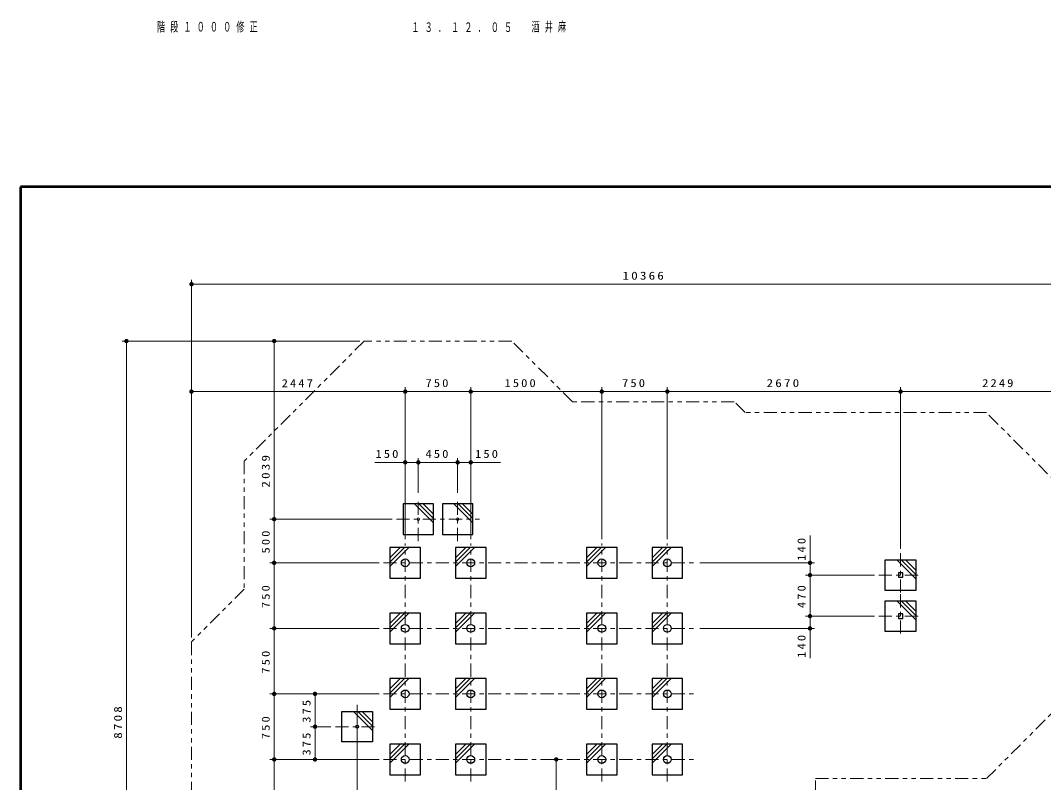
# Model space of a CAD drawing. Units: millimetres on the paper, scale 1:50. Extents: x -507 to 0, y -594 to 257.
# Drawn here: x -365 to -130.8, y -473.4 to -298.9 of the extents above; entities that cross this region are included whole.
import ezdxf

# ---------------------------------------------------------------- set-up
doc = ezdxf.new("R2010")
doc.units = ezdxf.units.MM
doc.linetypes.add('USER2', pattern=[6, 3, -1, 1, -1])
doc.linetypes.add('USER3', pattern=[8, 3, -1, 1, -1, 1, -1])
for name, color, linetype, lineweight in [('1_50', 7, 'Continuous', 25), ('NAKAMURA図枠', 7, 'Continuous', 13), ('図面情報', 7, 'Continuous', 13)]:
    doc.layers.add(name, color=color, linetype=linetype, lineweight=lineweight)
doc.styles.add('ＭＳ ゴシック', font='')
doc.styles.get('ＭＳ ゴシック').set_extended_font_data('MS Gothic')

# ---------------------------------------------------------------- blocks, each defined once
blk = doc.blocks.new('filled_dot')
at = {"color": 0, "linetype": 'Continuous', "lineweight": -2, "const_width": 1.25}
blk.add_lwpolyline([(-0.625, 0, 1), (0.625, 0, 1)], format="xyb", close=True, dxfattribs=at)

msp = doc.modelspace()

# ---------------------------------------------------------------- linework, layer by layer
at = {"layer": '1_50', "lineweight": 13}
for p, q in [((-325.856, -440.203), (-325.856, -358.311)), ((-325.856, -359.311), (-118.536, -359.311)), ((-287.304, -372.337), (-341.741, -372.337)), ((-340.741, -546.489), (-340.741, -372.337)), ((-287.304, -372.337), (-307.913, -372.337)), ((-306.913, -413.109), (-306.913, -372.337)), ((-325.856, -440.203), (-325.856, -382.897)), ((-325.856, -383.897), (-276.916, -383.897)), ((-276.916, -417.672), (-276.916, -382.897)), ((-276.916, -417.672), (-276.916, -382.897)), ((-276.916, -383.897), (-261.916, -383.897)), ((-261.916, -417.672), (-261.916, -382.897)), ((-261.916, -383.897), (-231.916, -383.897)), ((-231.916, -417.672), (-231.916, -382.897)), ((-231.916, -383.897), (-216.916, -383.897)), ((-216.916, -417.672), (-216.916, -382.897)), ((-216.916, -383.897), (-163.516, -383.897)), ((-163.516, -419.909), (-163.516, -382.897)), ((-163.516, -419.909), (-163.516, -382.897)), ((-163.516, -383.897), (-118.536, -383.897)), ((-283.844, -400.109), (-273.916, -400.109)), ((-276.916, -416.667), (-276.916, -399.109)), ((-273.916, -407.109), (-273.916, -399.109)), ((-273.916, -400.109), (-264.916, -400.109)), ((-264.916, -407.109), (-264.916, -399.109)), ((-264.916, -400.109), (-255.102, -400.109)), ((-261.916, -416.667), (-261.916, -399.109)), ((-274.76, -409.609), (-270.416, -413.953)), ((-273.77, -409.609), (-270.416, -412.963)), ((-272.78, -409.609), (-270.416, -411.973)), ((-265.76, -409.609), (-261.416, -413.953)), ((-264.77, -409.609), (-261.416, -412.963)), ((-263.78, -409.609), (-261.416, -411.973)), ((-279.916, -413.109), (-307.913, -413.109)), ((-279.916, -413.109), (-307.913, -413.109)), ((-306.913, -423.109), (-306.913, -413.109)), ((-184.249, -416.816), (-184.249, -425.909)), ((-280.416, -421.973), (-278.052, -419.609)), ((-280.416, -422.963), (-277.062, -419.609)), ((-280.416, -423.953), (-276.072, -419.609)), ((-265.416, -421.973), (-263.052, -419.609)), ((-265.416, -422.963), (-262.062, -419.609)), ((-265.416, -423.953), (-261.072, -419.609)), ((-235.416, -421.973), (-233.052, -419.609)), ((-235.416, -422.963), (-232.062, -419.609)), ((-235.416, -423.953), (-231.072, -419.609)), ((-220.416, -421.973), (-218.052, -419.609)), ((-220.416, -422.963), (-217.062, -419.609)), ((-220.416, -423.953), (-216.072, -419.609)), ((-282.916, -423.109), (-307.913, -423.109)), ((-306.913, -438.109), (-306.913, -423.109)), ((-209.436, -423.109), (-183.249, -423.109)), ((-160.016, -426.753), (-164.36, -422.409)), ((-160.016, -425.763), (-163.37, -422.409)), ((-160.016, -424.773), (-162.38, -422.409)), ((-169.516, -425.909), (-185.249, -425.909)), ((-169.516, -425.909), (-185.249, -425.909)), ((-184.249, -435.309), (-184.249, -425.909)), ((-160.016, -436.153), (-164.36, -431.809)), ((-160.016, -435.163), (-163.37, -431.809)), ((-160.016, -434.173), (-162.38, -431.809)), ((-280.416, -436.973), (-278.052, -434.609)), ((-280.416, -437.963), (-277.062, -434.609)), ((-280.416, -438.953), (-276.072, -434.609)), ((-265.416, -436.973), (-263.052, -434.609)), ((-265.416, -437.963), (-262.062, -434.609)), ((-265.416, -438.953), (-261.072, -434.609)), ((-235.416, -436.973), (-233.052, -434.609)), ((-235.416, -437.963), (-232.062, -434.609)), ((-235.416, -438.953), (-231.072, -434.609)), ((-220.416, -436.973), (-218.052, -434.609)), ((-220.416, -437.963), (-217.062, -434.609)), ((-220.416, -438.953), (-216.072, -434.609)), ((-169.516, -435.309), (-185.249, -435.309)), ((-169.516, -435.309), (-185.249, -435.309)), ((-184.249, -444.964), (-184.249, -435.309)), ((-282.916, -438.109), (-307.913, -438.109)), ((-306.913, -453.109), (-306.913, -438.109)), ((-209.436, -438.109), (-183.249, -438.109)), ((-280.416, -451.973), (-278.052, -449.609)), ((-280.416, -452.963), (-277.062, -449.609)), ((-280.416, -453.953), (-276.072, -449.609)), ((-265.416, -451.973), (-263.052, -449.609)), ((-265.416, -452.963), (-262.062, -449.609)), ((-265.416, -453.953), (-261.072, -449.609)), ((-235.416, -451.973), (-233.052, -449.609)), ((-235.416, -452.963), (-232.062, -449.609)), ((-235.416, -453.953), (-231.072, -449.609)), ((-220.416, -451.973), (-218.052, -449.609)), ((-220.416, -452.963), (-217.062, -449.609)), ((-220.416, -453.953), (-216.072, -449.609)), ((-282.916, -453.109), (-307.913, -453.109)), ((-306.913, -468.109), (-306.913, -453.109)), ((-282.996, -453.109), (-298.568, -453.109)), ((-297.568, -460.609), (-297.568, -453.109)), ((-287.916, -456.609), (-287.916, -487.821)), ((-284.416, -461.453), (-288.76, -457.109)), ((-284.416, -460.463), (-287.77, -457.109)), ((-284.416, -459.473), (-286.78, -457.109)), ((-293.916, -460.609), (-298.568, -460.609)), ((-297.568, -468.109), (-297.568, -460.609)), ((-280.416, -466.973), (-278.052, -464.609)), ((-280.416, -467.963), (-277.062, -464.609)), ((-280.416, -468.953), (-276.072, -464.609)), ((-265.416, -466.973), (-263.052, -464.609)), ((-265.416, -467.963), (-262.062, -464.609)), ((-265.416, -468.953), (-261.072, -464.609)), ((-235.416, -466.973), (-233.052, -464.609)), ((-235.416, -467.963), (-232.062, -464.609)), ((-235.416, -468.953), (-231.072, -464.609)), ((-220.416, -466.973), (-218.052, -464.609)), ((-220.416, -467.963), (-217.062, -464.609)), ((-220.416, -468.953), (-216.072, -464.609)), ((-282.916, -468.109), (-307.913, -468.109)), ((-306.913, -501.509), (-306.913, -468.109)), ((-282.996, -468.109), (-298.568, -468.109)), ((-242.341, -483.619), (-242.341, -468.109))]:
    msp.add_line(p, q, dxfattribs=at)
at = {"layer": '1_50'}
for p, q in [((-277.416, -409.609), (-277.416, -416.609)), ((-270.416, -409.609), (-277.416, -409.609)), ((-270.416, -416.609), (-270.416, -409.609)), ((-268.416, -409.609), (-268.416, -416.609)), ((-261.416, -409.609), (-268.416, -409.609)), ((-261.416, -416.609), (-261.416, -409.609)), ((-277.416, -416.609), (-270.416, -416.609)), ((-268.416, -416.609), (-261.416, -416.609)), ((-280.416, -419.609), (-280.416, -426.609)), ((-273.416, -419.609), (-280.416, -419.609)), ((-273.416, -426.609), (-273.416, -419.609)), ((-265.416, -419.609), (-265.416, -426.609)), ((-258.416, -419.609), (-265.416, -419.609)), ((-258.416, -426.609), (-258.416, -419.609)), ((-235.416, -419.609), (-235.416, -426.609)), ((-228.416, -419.609), (-235.416, -419.609)), ((-228.416, -426.609), (-228.416, -419.609)), ((-220.416, -419.609), (-220.416, -426.609)), ((-213.416, -419.609), (-220.416, -419.609)), ((-213.416, -426.609), (-213.416, -419.609)), ((-167.016, -429.409), (-167.016, -422.409)), ((-167.016, -422.409), (-160.016, -422.409)), ((-160.016, -422.409), (-160.016, -429.409)), ((-280.416, -426.609), (-273.416, -426.609)), ((-265.416, -426.609), (-258.416, -426.609)), ((-235.416, -426.609), (-228.416, -426.609)), ((-220.416, -426.609), (-213.416, -426.609)), ((-160.016, -429.409), (-167.016, -429.409)), ((-167.016, -438.809), (-167.016, -431.809)), ((-167.016, -431.809), (-160.016, -431.809)), ((-160.016, -431.809), (-160.016, -438.809)), ((-280.416, -434.609), (-280.416, -441.609)), ((-273.416, -434.609), (-280.416, -434.609)), ((-273.416, -441.609), (-273.416, -434.609)), ((-265.416, -434.609), (-265.416, -441.609)), ((-258.416, -434.609), (-265.416, -434.609)), ((-258.416, -441.609), (-258.416, -434.609)), ((-235.416, -434.609), (-235.416, -441.609)), ((-228.416, -434.609), (-235.416, -434.609)), ((-228.416, -441.609), (-228.416, -434.609)), ((-220.416, -434.609), (-220.416, -441.609)), ((-213.416, -434.609), (-220.416, -434.609)), ((-213.416, -441.609), (-213.416, -434.609)), ((-160.016, -438.809), (-167.016, -438.809)), ((-280.416, -441.609), (-273.416, -441.609)), ((-265.416, -441.609), (-258.416, -441.609)), ((-235.416, -441.609), (-228.416, -441.609)), ((-220.416, -441.609), (-213.416, -441.609)), ((-280.416, -449.609), (-280.416, -456.609)), ((-273.416, -449.609), (-280.416, -449.609)), ((-273.416, -456.609), (-273.416, -449.609)), ((-265.416, -449.609), (-265.416, -456.609)), ((-258.416, -449.609), (-265.416, -449.609)), ((-258.416, -456.609), (-258.416, -449.609)), ((-235.416, -449.609), (-235.416, -456.609)), ((-228.416, -449.609), (-235.416, -449.609)), ((-228.416, -456.609), (-228.416, -449.609)), ((-220.416, -449.609), (-220.416, -456.609)), ((-213.416, -449.609), (-220.416, -449.609)), ((-213.416, -456.609), (-213.416, -449.609)), ((-280.416, -456.609), (-273.416, -456.609)), ((-265.416, -456.609), (-258.416, -456.609)), ((-235.416, -456.609), (-228.416, -456.609)), ((-220.416, -456.609), (-213.416, -456.609)), ((-291.416, -464.109), (-291.416, -457.109)), ((-291.416, -457.109), (-284.416, -457.109)), ((-284.416, -457.109), (-284.416, -464.109)), ((-284.416, -464.109), (-291.416, -464.109)), ((-280.416, -464.609), (-280.416, -471.609)), ((-273.416, -464.609), (-280.416, -464.609)), ((-273.416, -471.609), (-273.416, -464.609)), ((-265.416, -464.609), (-265.416, -471.609)), ((-258.416, -464.609), (-265.416, -464.609)), ((-258.416, -471.609), (-258.416, -464.609)), ((-235.416, -464.609), (-235.416, -471.609)), ((-228.416, -464.609), (-235.416, -464.609)), ((-228.416, -471.609), (-228.416, -464.609)), ((-220.416, -464.609), (-220.416, -471.609)), ((-213.416, -464.609), (-220.416, -464.609)), ((-213.416, -471.609), (-213.416, -464.609)), ((-280.416, -471.609), (-273.416, -471.609)), ((-265.416, -471.609), (-258.416, -471.609)), ((-235.416, -471.609), (-228.416, -471.609)), ((-220.416, -471.609), (-213.416, -471.609))]:
    msp.add_line(p, q, dxfattribs=at)
at = {"layer": '1_50', "linetype": 'USER2', "lineweight": 13}
for p, q in [((-273.916, -418.109), (-273.916, -408.109)), ((-264.916, -418.109), (-264.916, -408.109)), ((-278.916, -413.109), (-259.916, -413.109)), ((-276.916, -473.174), (-276.916, -418.672)), ((-261.916, -473.174), (-261.916, -418.672)), ((-231.916, -473.174), (-231.916, -418.672)), ((-216.916, -473.174), (-216.916, -418.672)), ((-163.516, -420.909), (-163.516, -430.909)), ((-281.916, -423.109), (-210.436, -423.109)), ((-168.516, -425.909), (-158.516, -425.909)), ((-163.516, -430.309), (-163.516, -440.309)), ((-168.516, -435.309), (-158.516, -435.309)), ((-281.916, -438.109), (-210.436, -438.109)), ((-281.916, -453.109), (-210.436, -453.109)), ((-287.916, -455.609), (-287.916, -465.609)), ((-292.916, -460.609), (-282.916, -460.609)), ((-281.916, -468.109), (-210.436, -468.109))]:
    msp.add_line(p, q, dxfattribs=at)
at = {"layer": '1_50', "linetype": 'USER3', "lineweight": 13}
msp.add_lwpolyline([(-118.536, -447.187), (-118.536, -414.032), (-143.858, -388.709), (-199.131, -388.709), (-201.622, -386.218), (-238.646, -386.218), (-252.527, -372.337), (-286.304, -372.337), (-313.807, -399.84), (-313.807, -429.153), (-325.856, -441.203), (-325.856, -479.314), (-311.116, -494.055), (-311.116, -521.167), (-285.793, -546.489), (-253.038, -546.489), (-227.835, -521.286), (-204.351, -521.286), (-183.019, -499.954), (-183.019, -472.509), (-143.858, -472.509)], close=True, dxfattribs=at)
at = {"layer": '1_50'}
for points in [[(-163.016, -426.409), (-163.016, -425.409), (-164.016, -425.409), (-164.016, -426.409)], [(-163.016, -435.809), (-163.016, -434.809), (-164.016, -434.809), (-164.016, -435.809)]]:
    msp.add_lwpolyline(points, close=True, dxfattribs=at)
at = {"layer": '1_50', "lineweight": 13}
for centre in [(-273.916, -413.109), (-264.916, -413.109)]:
    msp.add_circle(centre, 0.272, dxfattribs=at)
at = {"layer": '1_50'}
for centre, radius in [((-276.916, -423.109), 0.891), ((-261.916, -423.109), 0.891), ((-231.916, -423.109), 0.891), ((-216.916, -423.109), 0.891), ((-276.916, -438.109), 0.891), ((-261.916, -438.109), 0.891), ((-231.916, -438.109), 0.891), ((-216.916, -438.109), 0.891), ((-276.916, -453.109), 0.891), ((-261.916, -453.109), 0.891), ((-231.916, -453.109), 0.891), ((-216.916, -453.109), 0.891), ((-287.916, -460.609), 0.34), ((-276.916, -468.109), 0.891), ((-261.916, -468.109), 0.891), ((-231.916, -468.109), 0.891), ((-216.916, -468.109), 0.891)]:
    msp.add_circle(centre, radius, dxfattribs=at)
at = {"layer": 'NAKAMURA図枠', "lineweight": 50}
for p, q in [((-365, -337), (-365, -594)), ((0, -337), (-365, -337))]:
    msp.add_line(p, q, dxfattribs=at)

# ---------------------------------------------------------------- block references
at = {"layer": '1_50', "lineweight": 13, "xscale": 0.4, "yscale": 0.4}
for p in [(-325.856, -359.311), (-325.856, -383.897), (-276.916, -383.897), (-261.916, -383.897), (-231.916, -383.897), (-216.916, -383.897), (-163.516, -383.897), (-276.916, -400.109), (-273.916, -400.109), (-264.916, -400.109)]:
    msp.add_blockref('filled_dot', p, dxfattribs=at)
for p, rotation in [((-340.741, -372.337), 270), ((-306.913, -372.337), 270), ((-276.916, -383.897), 180), ((-261.916, -383.897), 180), ((-231.916, -383.897), 180), ((-216.916, -383.897), 180), ((-163.516, -383.897), 180), ((-273.916, -400.109), 180), ((-264.916, -400.109), 180), ((-261.916, -400.109), 180), ((-306.913, -413.109), 270), ((-306.913, -413.109), 90), ((-306.913, -423.109), 270), ((-306.913, -423.109), 90), ((-184.249, -423.109), 270), ((-184.249, -425.909), 90), ((-184.249, -425.909), 270), ((-184.249, -435.309), 90), ((-184.249, -435.309), 270), ((-306.913, -438.109), 270), ((-306.913, -438.109), 90), ((-184.249, -438.109), 90), ((-306.913, -453.109), 270), ((-306.913, -453.109), 90), ((-297.568, -453.109), 270), ((-297.568, -460.609), 270), ((-297.568, -460.609), 90), ((-306.913, -468.109), 270), ((-306.913, -468.109), 90), ((-297.568, -468.109), 90), ((-242.341, -468.109), 270)]:
    msp.add_blockref('filled_dot', p, dxfattribs=dict(at, rotation=rotation))

# ---------------------------------------------------------------- texts
at = {"layer": '1_50', "char_height": 1.833, "attachment_point": 8, "style": 'ＭＳ ゴシック'}
for s, insert in [('\\T1.33;\\W1.2;10366', (-222.196, -358.311)), ('\\T1.33;\\W1.15;2447', (-301.386, -382.897)), ('\\T1.33;\\W1.15;750', (-269.416, -382.897)), ('\\T1.33;\\W1.15;1500', (-250.382, -382.897)), ('\\T1.33;\\W1.15;750', (-224.416, -382.897)), ('\\T1.33;\\W1.2;2670', (-190.216, -382.897)), ('\\T1.33;\\W1.15;2249', (-141.026, -382.897)), ('\\T1.33;\\W1.15;150', (-280.875, -399.109)), ('\\T1.33;\\W1.15;450', (-269.416, -399.109)), ('\\T1.33;\\W1.15;150', (-258.071, -399.109))]:
    msp.add_mtext(s, dxfattribs=dict(at, insert=insert))
at = {"layer": '1_50', "char_height": 1.833, "attachment_point": 8, "rotation": 90, "style": 'ＭＳ ゴシック'}
for s, insert in [('\\T1.33;\\W1.2;2039', (-307.913, -401.907)), ('\\T1.33;\\W1.15;500', (-307.913, -418.109)), ('\\T1.33;\\W1.15;140', (-185.249, -419.785)), ('\\T1.33;\\W1.15;750', (-307.913, -430.609)), ('\\T1.33;\\W1.15;470', (-185.249, -430.609)), ('\\T1.33;\\W1.15;140', (-185.249, -441.995)), ('\\T1.33;\\W1.15;750', (-307.913, -445.609)), ('\\T1.33;\\W1.2;8708', (-341.741, -459.413)), ('\\T1.33;\\W1.15;375', (-298.568, -456.859)), ('\\T1.33;\\W1.15;750', (-307.913, -460.609)), ('\\T1.33;\\W1.15;375', (-298.568, -464.359))]:
    msp.add_mtext(s, dxfattribs=dict(at, insert=insert))
at = {"layer": '図面情報', "char_height": 2.199, "attachment_point": 4, "style": 'ＭＳ ゴシック'}
for s, insert in [('\\T1.64;\\W0.6;階段１０００修正', (-333.75, -300.5)), ('\\T1.64;\\W0.6;１３．１２．０５', (-275.5, -300.5)), ('\\T1.64;\\W0.6;酒井麻', (-248, -300.5))]:
    msp.add_mtext(s, dxfattribs=dict(at, insert=insert))

doc.saveas('drawing.dxf')
